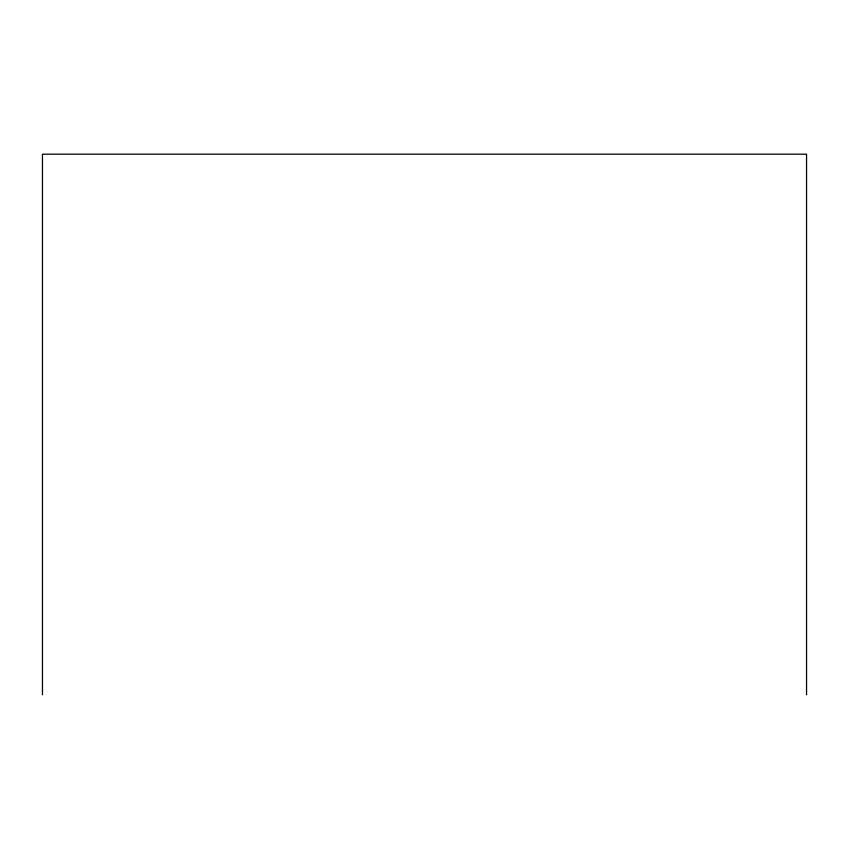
<?xml version="1.0" encoding="UTF-8"?>
<svg xmlns="http://www.w3.org/2000/svg" width="849" height="849" viewBox="0 0 849 849"><rect width="100%" height="100%" fill="white"/><g stroke="black" fill="none" stroke-linecap="round" stroke-linejoin="round"><path stroke-width="1.27" d="M806.55 694.822L806.55 154.178L42.45 154.178L42.45 694.822"/></g></svg>
